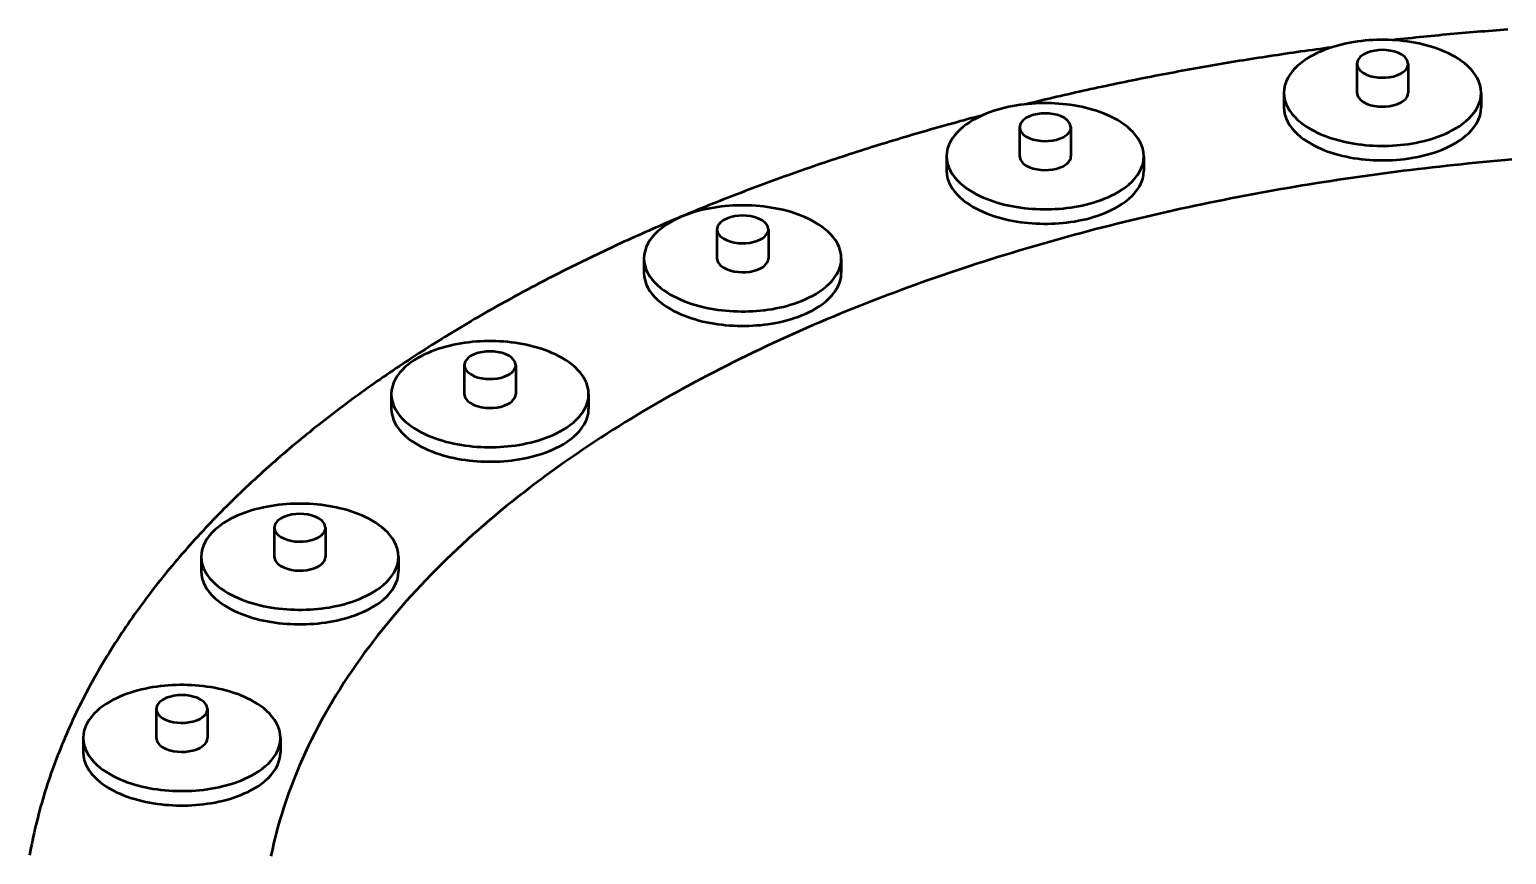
# Model space of a CAD drawing. Header units: millimetres. Extents: x 0 to 841, y 0 to 594.
# Drawn here: x 683.51 to 729.76, y 283.84 to 309.65 of the extents above; entities that cross this region are included whole.
import ezdxf

# ---------------------------------------------------------------- set-up
doc = ezdxf.new("R2010")
doc.units = ezdxf.units.MM
doc.layers.add('VIS', color=7, linetype='CONTINUOUS', lineweight=50)

msp = doc.modelspace()

# ---------------------------------------------------------------- linework, layer by layer
at = {"layer": 'VIS'}
for points in [[(729.805, 309.652), (729.684, 309.644), (729.564, 309.635), (729.444, 309.626), (729.323, 309.616), (729.203, 309.607), (729.083, 309.597), (728.962, 309.588), (728.842, 309.578), (728.722, 309.568), (728.602, 309.558), (728.481, 309.547), (728.361, 309.537), (728.241, 309.526), (728.121, 309.516), (728, 309.505), (727.88, 309.494), (727.76, 309.483), (727.64, 309.471), (727.52, 309.46), (727.4, 309.448), (727.28, 309.436), (727.16, 309.424), (727.039, 309.412), (726.919, 309.4), (726.799, 309.388), (726.679, 309.375), (726.559, 309.362), (726.439, 309.35), (726.319, 309.337), (726.199, 309.323)], [(724.279, 309.092), (724.159, 309.076), (724.038, 309.06), (723.918, 309.044), (723.798, 309.028), (723.677, 309.011), (723.557, 308.995), (723.437, 308.978), (723.316, 308.961), (723.196, 308.944), (723.076, 308.927), (722.956, 308.909), (722.835, 308.892), (722.715, 308.874), (722.595, 308.856), (722.475, 308.838), (722.355, 308.82), (722.235, 308.802), (722.115, 308.783), (721.995, 308.765), (721.875, 308.746), (721.755, 308.727), (721.635, 308.708), (721.515, 308.688), (721.395, 308.669), (721.275, 308.649), (721.155, 308.629), (721.035, 308.61), (720.915, 308.589), (720.796, 308.569), (720.676, 308.549), (720.556, 308.528), (720.437, 308.507), (720.317, 308.487), (720.197, 308.465), (720.078, 308.444), (719.958, 308.423), (719.838, 308.401), (719.719, 308.38), (719.599, 308.358), (719.48, 308.336), (719.361, 308.313), (719.241, 308.291), (719.122, 308.269), (719.002, 308.246), (718.883, 308.223), (718.764, 308.2), (718.645, 308.177), (718.525, 308.153), (718.406, 308.13), (718.287, 308.106), (718.168, 308.082), (718.049, 308.058), (717.93, 308.034), (717.811, 308.01), (717.692, 307.985), (717.573, 307.961), (717.454, 307.936), (717.335, 307.911), (717.216, 307.886), (717.097, 307.86), (716.979, 307.835), (716.86, 307.809), (716.741, 307.783), (716.623, 307.757), (716.504, 307.731), (716.385, 307.705), (716.267, 307.678), (716.148, 307.651), (716.03, 307.625), (715.911, 307.598), (715.793, 307.57), (715.675, 307.543), (715.556, 307.515), (715.438, 307.488), (715.32, 307.46), (715.202, 307.432), (715.084, 307.403), (714.965, 307.375), (714.847, 307.346), (714.729, 307.318)], [(728.97, 307.674), (728.962, 307.794), (728.938, 307.913), (728.899, 308.027), (728.847, 308.137), (728.784, 308.24), (728.712, 308.337), (728.632, 308.428), (728.545, 308.513), (728.454, 308.592), (728.357, 308.665), (728.257, 308.733), (728.154, 308.797), (728.048, 308.856), (727.94, 308.91), (727.83, 308.96), (727.718, 309.007), (727.605, 309.05), (727.49, 309.089), (727.375, 309.125), (727.258, 309.158), (727.141, 309.188), (727.023, 309.215), (726.904, 309.239), (726.785, 309.26), (726.665, 309.278), (726.545, 309.294), (726.425, 309.306), (726.304, 309.317), (726.183, 309.324), (726.062, 309.329), (725.941, 309.332), (725.82, 309.332), (725.699, 309.329), (725.578, 309.324), (725.457, 309.317), (725.336, 309.306), (725.216, 309.294), (725.096, 309.278), (724.976, 309.26), (724.857, 309.239), (724.738, 309.215), (724.62, 309.188), (724.503, 309.158), (724.386, 309.125), (724.271, 309.089), (724.156, 309.05), (724.043, 309.007), (723.931, 308.96), (723.821, 308.91), (723.713, 308.856), (723.607, 308.797), (723.504, 308.733), (723.404, 308.665), (723.307, 308.592), (723.216, 308.513), (723.129, 308.428), (723.049, 308.337), (722.977, 308.24), (722.914, 308.137), (722.862, 308.027), (722.823, 307.913), (722.799, 307.794), (722.791, 307.674)], [(726.686, 308.58), (726.655, 308.699), (726.579, 308.796), (726.479, 308.87), (726.367, 308.925), (726.249, 308.965), (726.128, 308.992), (726.005, 309.008), (725.881, 309.013), (725.756, 309.008), (725.633, 308.992), (725.512, 308.965), (725.394, 308.925), (725.282, 308.87), (725.182, 308.796), (725.106, 308.699), (725.075, 308.58)], [(725.075, 308.58), (725.105, 308.463), (725.179, 308.367), (725.276, 308.294), (725.385, 308.239), (725.5, 308.199), (725.618, 308.171), (725.739, 308.154), (725.861, 308.148), (725.982, 308.151), (726.103, 308.164), (726.223, 308.188), (726.339, 308.224), (726.45, 308.274)], [(725.075, 308.58), (725.075, 307.674)], [(726.45, 308.274), (726.508, 308.309), (726.562, 308.349), (726.611, 308.397), (726.65, 308.452), (726.677, 308.513), (726.686, 308.58)], [(726.686, 308.58), (726.686, 307.674)], [(722.791, 307.674), (722.799, 307.552), (722.823, 307.433), (722.863, 307.319), (722.915, 307.209), (722.978, 307.105), (723.051, 307.008), (723.131, 306.917), (723.218, 306.832), (723.31, 306.753), (723.407, 306.68), (723.507, 306.611), (723.611, 306.548), (723.717, 306.489), (723.826, 306.435), (723.936, 306.384), (724.049, 306.338), (724.162, 306.295), (724.277, 306.256), (724.393, 306.22), (724.51, 306.187), (724.628, 306.157), (724.747, 306.131), (724.866, 306.107), (724.985, 306.086), (725.105, 306.068), (725.226, 306.052), (725.347, 306.04), (725.468, 306.03), (725.589, 306.022), (725.71, 306.017), (725.832, 306.015), (725.953, 306.015), (726.075, 306.018), (726.196, 306.023), (726.317, 306.031), (726.438, 306.042), (726.559, 306.055), (726.68, 306.071), (726.8, 306.09), (726.919, 306.111), (727.038, 306.136), (727.157, 306.163), (727.274, 306.193), (727.391, 306.227), (727.507, 306.263), (727.622, 306.303), (727.735, 306.347), (727.847, 306.394), (727.957, 306.445), (728.065, 306.501)], [(722.791, 307.674), (722.791, 307.22)], [(725.075, 307.674), (725.105, 307.557), (725.179, 307.461), (725.276, 307.387), (725.385, 307.332), (725.5, 307.292), (725.618, 307.264), (725.739, 307.248), (725.861, 307.241), (725.982, 307.244), (726.103, 307.258), (726.223, 307.282), (726.339, 307.318), (726.45, 307.368)], [(726.45, 307.368), (726.508, 307.402), (726.562, 307.443), (726.611, 307.49), (726.65, 307.545), (726.677, 307.607), (726.686, 307.674)], [(728.065, 306.501), (728.178, 306.564), (728.287, 306.634), (728.393, 306.708), (728.494, 306.789), (728.59, 306.877), (728.679, 306.971), (728.76, 307.072), (728.831, 307.181), (728.889, 307.296), (728.933, 307.418), (728.961, 307.544), (728.97, 307.674)], [(728.97, 307.674), (728.97, 307.22)], [(718.408, 305.689), (718.4, 305.81), (718.376, 305.929), (718.337, 306.043), (718.285, 306.153), (718.222, 306.256), (718.15, 306.353), (718.07, 306.444), (717.983, 306.529), (717.892, 306.608), (717.795, 306.681), (717.695, 306.749), (717.592, 306.813), (717.486, 306.871), (717.378, 306.926), (717.268, 306.976), (717.156, 307.023), (717.043, 307.066), (716.928, 307.105), (716.813, 307.141), (716.696, 307.174), (716.579, 307.204), (716.461, 307.231), (716.342, 307.254), (716.223, 307.275), (716.103, 307.294), (715.983, 307.309), (715.863, 307.322), (715.742, 307.332), (715.621, 307.34), (715.5, 307.345), (715.379, 307.348), (715.258, 307.348), (715.137, 307.345), (715.016, 307.34), (714.895, 307.332), (714.774, 307.322), (714.654, 307.309), (714.534, 307.294), (714.414, 307.275), (714.295, 307.254), (714.176, 307.231), (714.058, 307.204), (713.941, 307.174), (713.824, 307.141), (713.709, 307.105), (713.594, 307.066), (713.481, 307.023), (713.369, 306.976), (713.259, 306.926), (713.151, 306.871), (713.045, 306.813), (712.942, 306.749), (712.842, 306.681), (712.746, 306.608), (712.654, 306.529), (712.567, 306.444), (712.487, 306.353), (712.415, 306.256), (712.352, 306.153), (712.3, 306.043), (712.261, 305.929), (712.237, 305.81), (712.229, 305.689)], [(722.791, 307.22), (722.799, 307.099), (722.823, 306.98), (722.863, 306.865), (722.915, 306.756), (722.978, 306.652), (723.051, 306.555), (723.131, 306.464), (723.218, 306.379), (723.31, 306.3), (723.407, 306.226), (723.507, 306.158), (723.611, 306.095), (723.717, 306.036), (723.826, 305.981), (723.936, 305.931), (724.049, 305.884), (724.162, 305.842), (724.277, 305.802), (724.393, 305.766), (724.51, 305.734), (724.628, 305.704), (724.747, 305.677), (724.866, 305.654), (724.985, 305.633), (725.105, 305.615), (725.226, 305.599), (725.347, 305.586), (725.468, 305.576), (725.589, 305.569), (725.71, 305.564), (725.832, 305.562), (725.953, 305.562), (726.075, 305.565), (726.196, 305.57), (726.317, 305.578), (726.438, 305.589), (726.559, 305.602), (726.68, 305.618), (726.8, 305.637), (726.919, 305.658), (727.038, 305.682), (727.157, 305.71), (727.274, 305.74), (727.391, 305.773), (727.507, 305.81), (727.622, 305.85), (727.735, 305.894), (727.847, 305.941), (727.957, 305.992), (728.065, 306.047)], [(728.065, 306.047), (728.178, 306.111), (728.287, 306.18), (728.393, 306.255), (728.494, 306.336), (728.59, 306.423), (728.679, 306.517), (728.76, 306.619), (728.831, 306.727), (728.889, 306.843), (728.933, 306.965), (728.961, 307.091), (728.97, 307.22)], [(713.349, 306.967), (713.233, 306.937), (713.117, 306.906), (713, 306.875), (712.884, 306.844), (712.768, 306.812), (712.652, 306.781), (712.536, 306.749), (712.42, 306.717), (712.304, 306.685), (712.189, 306.653), (712.073, 306.62), (711.957, 306.587), (711.842, 306.555), (711.726, 306.522), (711.61, 306.488), (711.495, 306.455), (711.379, 306.422), (711.264, 306.388), (711.149, 306.354), (711.033, 306.32), (710.918, 306.286), (710.803, 306.251), (710.688, 306.217), (710.573, 306.182), (710.458, 306.147), (710.343, 306.112), (710.228, 306.076), (710.113, 306.041), (709.998, 306.005), (709.883, 305.969), (709.769, 305.933), (709.654, 305.897), (709.539, 305.86), (709.425, 305.824), (709.311, 305.787), (709.196, 305.75), (709.082, 305.713), (708.968, 305.675), (708.853, 305.638), (708.739, 305.6), (708.625, 305.562), (708.511, 305.524), (708.397, 305.485), (708.283, 305.447), (708.17, 305.408), (708.056, 305.369), (707.942, 305.33), (707.828, 305.291), (707.715, 305.251), (707.601, 305.211), (707.488, 305.171), (707.375, 305.131), (707.261, 305.091), (707.148, 305.05), (707.035, 305.01), (706.922, 304.969), (706.809, 304.928), (706.696, 304.886), (706.583, 304.845), (706.471, 304.803), (706.358, 304.761), (706.245, 304.719), (706.133, 304.677), (706.02, 304.635), (705.908, 304.592), (705.795, 304.549), (705.683, 304.506), (705.571, 304.463), (705.459, 304.419), (705.347, 304.375), (705.235, 304.331), (705.123, 304.287), (705.012, 304.243), (704.9, 304.198), (704.788, 304.154), (704.677, 304.109), (704.565, 304.063), (704.454, 304.018), (704.343, 303.973), (704.232, 303.927), (704.121, 303.881), (704.01, 303.834), (703.899, 303.788), (703.788, 303.741), (703.677, 303.695), (703.566, 303.647), (703.456, 303.6), (703.346, 303.553), (703.235, 303.505), (703.125, 303.457), (703.015, 303.409), (702.905, 303.36), (702.795, 303.312), (702.685, 303.263), (702.575, 303.214), (702.465, 303.165), (702.356, 303.115), (702.246, 303.065), (702.137, 303.016), (702.028, 302.965), (701.919, 302.915), (701.81, 302.864), (701.701, 302.814), (701.592, 302.762), (701.483, 302.711), (701.374, 302.66), (701.266, 302.608), (701.157, 302.556), (701.049, 302.504), (700.941, 302.451), (700.833, 302.399), (700.725, 302.346), (700.617, 302.293), (700.509, 302.239), (700.402, 302.186), (700.294, 302.132), (700.187, 302.078), (700.08, 302.023), (699.972, 301.969), (699.865, 301.914), (699.758, 301.859), (699.652, 301.804), (699.545, 301.748), (699.439, 301.692), (699.332, 301.636), (699.226, 301.58), (699.12, 301.524), (699.014, 301.467), (698.908, 301.41), (698.802, 301.353), (698.697, 301.295), (698.591, 301.238), (698.486, 301.18), (698.381, 301.121), (698.276, 301.063), (698.171, 301.004), (698.066, 300.945), (697.961, 300.886), (697.857, 300.827), (697.752, 300.767), (697.648, 300.707), (697.544, 300.647), (697.44, 300.586), (697.337, 300.525), (697.233, 300.464), (697.13, 300.403), (697.026, 300.341), (696.923, 300.28), (696.82, 300.218), (696.717, 300.155), (696.615, 300.093), (696.512, 300.03), (696.41, 299.967), (696.308, 299.903), (696.206, 299.839), (696.104, 299.776), (696.002, 299.711), (695.901, 299.647), (695.8, 299.582), (695.698, 299.517), (695.598, 299.452), (695.497, 299.386), (695.396, 299.32), (695.296, 299.254), (695.196, 299.188), (695.096, 299.121), (694.996, 299.054), (694.896, 298.987), (694.797, 298.919), (694.697, 298.851), (694.598, 298.783), (694.499, 298.715), (694.401, 298.646), (694.302, 298.577), (694.204, 298.508), (694.106, 298.438), (694.008, 298.368), (693.91, 298.298), (693.813, 298.228), (693.716, 298.157), (693.619, 298.086), (693.522, 298.015), (693.426, 297.943), (693.329, 297.871), (693.233, 297.799), (693.137, 297.726), (693.041, 297.654), (692.946, 297.58), (692.851, 297.507), (692.756, 297.433), (692.661, 297.359), (692.567, 297.285), (692.472, 297.21), (692.378, 297.135), (692.285, 297.06), (692.191, 296.984), (692.098, 296.908), (692.005, 296.832), (691.912, 296.756), (691.82, 296.679), (691.728, 296.602), (691.636, 296.524), (691.544, 296.446), (691.453, 296.368), (691.362, 296.29), (691.271, 296.211), (691.18, 296.132), (691.09, 296.053), (691, 295.973), (690.91, 295.893), (690.821, 295.812), (690.732, 295.732), (690.643, 295.651), (690.554, 295.569), (690.466, 295.487), (690.378, 295.405), (690.291, 295.323), (690.204, 295.24), (690.117, 295.157), (690.03, 295.074), (689.944, 294.99), (689.858, 294.906), (689.772, 294.822), (689.687, 294.737), (689.602, 294.652), (689.517, 294.567), (689.433, 294.481), (689.349, 294.395), (689.266, 294.308), (689.182, 294.221), (689.099, 294.134), (689.017, 294.047), (688.935, 293.959), (688.853, 293.871), (688.772, 293.782), (688.691, 293.693), (688.61, 293.604), (688.53, 293.515), (688.45, 293.425), (688.371, 293.334), (688.292, 293.244), (688.213, 293.153), (688.135, 293.061), (688.057, 292.97), (687.98, 292.878), (687.903, 292.785), (687.827, 292.692), (687.751, 292.599), (687.675, 292.506), (687.6, 292.412), (687.525, 292.318), (687.451, 292.223), (687.377, 292.128), (687.304, 292.033), (687.231, 291.937), (687.159, 291.841), (687.087, 291.745), (687.015, 291.648), (686.944, 291.551), (686.874, 291.454), (686.804, 291.356), (686.735, 291.258), (686.666, 291.159), (686.597, 291.06), (686.529, 290.961), (686.462, 290.862), (686.395, 290.762), (686.329, 290.661), (686.263, 290.561), (686.198, 290.46), (686.133, 290.358), (686.069, 290.257), (686.006, 290.155), (685.943, 290.052), (685.88, 289.949), (685.819, 289.846), (685.757, 289.743), (685.697, 289.639), (685.637, 289.535), (685.577, 289.43), (685.519, 289.325), (685.46, 289.22), (685.403, 289.114), (685.346, 289.009), (685.29, 288.902), (685.234, 288.796), (685.179, 288.689), (685.125, 288.582), (685.071, 288.474), (685.018, 288.366), (684.966, 288.258), (684.914, 288.149), (684.863, 288.04), (684.813, 287.931), (684.763, 287.822), (684.714, 287.712), (684.666, 287.602), (684.619, 287.491), (684.572, 287.38), (684.526, 287.269), (684.481, 287.158), (684.436, 287.046), (684.392, 286.934), (684.349, 286.822), (684.307, 286.709), (684.266, 286.597), (684.225, 286.484), (684.185, 286.37), (684.146, 286.256), (684.107, 286.143), (684.07, 286.028), (684.033, 285.914), (683.997, 285.799), (683.962, 285.684), (683.927, 285.569), (683.894, 285.454), (683.861, 285.338), (683.829, 285.222), (683.798, 285.106), (683.768, 284.989), (683.739, 284.873), (683.71, 284.756), (683.682, 284.639), (683.656, 284.522), (683.63, 284.404), (683.605, 284.287), (683.58, 284.169), (683.557, 284.051), (683.535, 283.933), (683.513, 283.815)], [(716.125, 306.596), (716.093, 306.715), (716.017, 306.812), (715.917, 306.886), (715.805, 306.941), (715.688, 306.981), (715.566, 307.008), (715.443, 307.023), (715.319, 307.029), (715.194, 307.023), (715.071, 307.008), (714.95, 306.981), (714.832, 306.941), (714.72, 306.886), (714.621, 306.812), (714.544, 306.715), (714.513, 306.596)], [(714.513, 306.596), (714.543, 306.479), (714.617, 306.383), (714.714, 306.31), (714.823, 306.255), (714.938, 306.215), (715.056, 306.187), (715.177, 306.17), (715.299, 306.163), (715.42, 306.167), (715.542, 306.18), (715.661, 306.204), (715.777, 306.24), (715.889, 306.29)], [(714.513, 306.596), (714.513, 305.689)], [(715.889, 306.29), (715.947, 306.325), (716.001, 306.365), (716.049, 306.413), (716.088, 306.467), (716.115, 306.529), (716.125, 306.596)], [(716.125, 306.596), (716.125, 305.689)], [(729.934, 305.582), (729.706, 305.563), (729.479, 305.543), (729.252, 305.522), (729.024, 305.501), (728.797, 305.479), (728.57, 305.457), (728.343, 305.434), (728.116, 305.411), (727.889, 305.387), (727.662, 305.362), (727.436, 305.336), (727.209, 305.31), (726.982, 305.283), (726.756, 305.256), (726.529, 305.228), (726.303, 305.2), (726.076, 305.17), (725.85, 305.14), (725.624, 305.11), (725.398, 305.079), (725.172, 305.047), (724.946, 305.015), (724.72, 304.981), (724.495, 304.948), (724.269, 304.913), (724.043, 304.878), (723.818, 304.843), (723.593, 304.806), (723.368, 304.769), (723.142, 304.732), (722.918, 304.693), (722.693, 304.654), (722.468, 304.615), (722.243, 304.574), (722.019, 304.533), (721.794, 304.492), (721.57, 304.45), (721.346, 304.407), (721.122, 304.363), (720.898, 304.319), (720.674, 304.274), (720.451, 304.228), (720.227, 304.182), (720.004, 304.134), (719.781, 304.087), (719.558, 304.038), (719.335, 303.989), (719.112, 303.939), (718.89, 303.889), (718.667, 303.838), (718.445, 303.786), (718.223, 303.733), (718.001, 303.68), (717.78, 303.626), (717.558, 303.571), (717.337, 303.515), (717.116, 303.459), (716.895, 303.402), (716.674, 303.344), (716.453, 303.286), (716.233, 303.227), (716.013, 303.167), (715.793, 303.106), (715.573, 303.045), (715.353, 302.983), (715.134, 302.92), (714.915, 302.856), (714.696, 302.792), (714.477, 302.727), (714.258, 302.661), (714.04, 302.594), (713.822, 302.527), (713.604, 302.459), (713.387, 302.39), (713.17, 302.32), (712.953, 302.249), (712.736, 302.178), (712.519, 302.106), (712.303, 302.033), (712.087, 301.959), (711.872, 301.885), (711.656, 301.809), (711.441, 301.733), (711.226, 301.656), (711.012, 301.578), (710.797, 301.499), (710.584, 301.42), (710.37, 301.339), (710.157, 301.258), (709.944, 301.176), (709.731, 301.093), (709.519, 301.009), (709.307, 300.925), (709.095, 300.839), (708.884, 300.753), (708.673, 300.665), (708.463, 300.577), (708.253, 300.488), (708.043, 300.398), (707.834, 300.307), (707.625, 300.215), (707.416, 300.123), (707.208, 300.029), (707.001, 299.934), (706.793, 299.839), (706.587, 299.742), (706.38, 299.645), (706.174, 299.547), (705.969, 299.447), (705.764, 299.347), (705.559, 299.246), (705.355, 299.143), (705.152, 299.04), (704.949, 298.936), (704.747, 298.83), (704.545, 298.724), (704.343, 298.617), (704.142, 298.508), (703.942, 298.399), (703.742, 298.288), (703.543, 298.177), (703.345, 298.064), (703.147, 297.951), (702.95, 297.836), (702.753, 297.72), (702.557, 297.603), (702.362, 297.485), (702.167, 297.366), (701.973, 297.246), (701.78, 297.125), (701.587, 297.002), (701.395, 296.878), (701.204, 296.754), (701.014, 296.628), (700.825, 296.5), (700.636, 296.372), (700.448, 296.243), (700.261, 296.112), (700.075, 295.98), (699.889, 295.847), (699.705, 295.712), (699.522, 295.577), (699.339, 295.44), (699.157, 295.302), (698.977, 295.162), (698.797, 295.021), (698.618, 294.879), (698.441, 294.736), (698.264, 294.592), (698.089, 294.446), (697.914, 294.298), (697.741, 294.15), (697.569, 294), (697.398, 293.849), (697.229, 293.696), (697.06, 293.542), (696.893, 293.386), (696.728, 293.23), (696.563, 293.071), (696.4, 292.912), (696.238, 292.751), (696.078, 292.588), (695.92, 292.424), (695.762, 292.259), (695.607, 292.092), (695.453, 291.923), (695.3, 291.754), (695.149, 291.582), (695, 291.41), (694.853, 291.235), (694.707, 291.06), (694.563, 290.882), (694.421, 290.704), (694.281, 290.524), (694.143, 290.342), (694.007, 290.159), (693.873, 289.974), (693.742, 289.788), (693.612, 289.6), (693.484, 289.411), (693.359, 289.22), (693.236, 289.028), (693.115, 288.834), (692.997, 288.639), (692.881, 288.442), (692.768, 288.244), (692.657, 288.044), (692.549, 287.843), (692.444, 287.641), (692.341, 287.437), (692.242, 287.232), (692.145, 287.025), (692.05, 286.817), (691.959, 286.608), (691.871, 286.398), (691.786, 286.186), (691.704, 285.973), (691.626, 285.759), (691.55, 285.543), (691.478, 285.327), (691.409, 285.109), (691.344, 284.891), (691.282, 284.671), (691.223, 284.451), (691.168, 284.229), (691.117, 284.007), (691.069, 283.784)], [(729.934, 305.582), (729.706, 305.563), (729.479, 305.543), (729.252, 305.522), (729.024, 305.501), (728.797, 305.479), (728.57, 305.457), (728.343, 305.434), (728.116, 305.411), (727.889, 305.387), (727.662, 305.362), (727.436, 305.336), (727.209, 305.31), (726.982, 305.283), (726.756, 305.256), (726.529, 305.228), (726.303, 305.2), (726.076, 305.17), (725.85, 305.14), (725.624, 305.11), (725.398, 305.079), (725.172, 305.047), (724.946, 305.015), (724.72, 304.981), (724.495, 304.948), (724.269, 304.913), (724.043, 304.878), (723.818, 304.843), (723.593, 304.806), (723.368, 304.769), (723.142, 304.732), (722.918, 304.693), (722.693, 304.654), (722.468, 304.615), (722.243, 304.574), (722.019, 304.533), (721.794, 304.492), (721.57, 304.45), (721.346, 304.407), (721.122, 304.363), (720.898, 304.319), (720.674, 304.274), (720.451, 304.228), (720.227, 304.182), (720.004, 304.134), (719.781, 304.087), (719.558, 304.038), (719.335, 303.989), (719.112, 303.939), (718.89, 303.889), (718.667, 303.838), (718.445, 303.786), (718.223, 303.733), (718.001, 303.68), (717.78, 303.626), (717.558, 303.571), (717.337, 303.515), (717.116, 303.459), (716.895, 303.402), (716.674, 303.344), (716.453, 303.286), (716.233, 303.227), (716.013, 303.167), (715.793, 303.106), (715.573, 303.045), (715.353, 302.983), (715.134, 302.92), (714.915, 302.856), (714.696, 302.792), (714.477, 302.727), (714.258, 302.661), (714.04, 302.594), (713.822, 302.527), (713.604, 302.459), (713.387, 302.39), (713.17, 302.32), (712.953, 302.249), (712.736, 302.178), (712.519, 302.106), (712.303, 302.033), (712.087, 301.959), (711.872, 301.885), (711.656, 301.809), (711.441, 301.733), (711.226, 301.656), (711.012, 301.578), (710.797, 301.499), (710.584, 301.42), (710.37, 301.339), (710.157, 301.258), (709.944, 301.176), (709.731, 301.093), (709.519, 301.009), (709.307, 300.925), (709.095, 300.839), (708.884, 300.753), (708.673, 300.665), (708.463, 300.577), (708.253, 300.488), (708.043, 300.398), (707.834, 300.307), (707.625, 300.215), (707.416, 300.123), (707.208, 300.029), (707.001, 299.934), (706.793, 299.839), (706.587, 299.742), (706.38, 299.645), (706.174, 299.547), (705.969, 299.447), (705.764, 299.347), (705.559, 299.246), (705.355, 299.143), (705.152, 299.04), (704.949, 298.936), (704.747, 298.83), (704.545, 298.724), (704.343, 298.617), (704.142, 298.508), (703.942, 298.399), (703.742, 298.288), (703.543, 298.177), (703.345, 298.064), (703.147, 297.951), (702.95, 297.836), (702.753, 297.72), (702.557, 297.603), (702.362, 297.485), (702.167, 297.366), (701.973, 297.246), (701.78, 297.125), (701.587, 297.002), (701.395, 296.878), (701.204, 296.754), (701.014, 296.628), (700.825, 296.5), (700.636, 296.372), (700.448, 296.243), (700.261, 296.112), (700.075, 295.98), (699.889, 295.847), (699.705, 295.712), (699.522, 295.577), (699.339, 295.44), (699.157, 295.302), (698.977, 295.162), (698.797, 295.021), (698.618, 294.879), (698.441, 294.736), (698.264, 294.592), (698.089, 294.446), (697.914, 294.298), (697.741, 294.15), (697.569, 294), (697.398, 293.849), (697.229, 293.696), (697.06, 293.542), (696.893, 293.386), (696.728, 293.23), (696.563, 293.071), (696.4, 292.912), (696.238, 292.751), (696.078, 292.588), (695.92, 292.424), (695.762, 292.259), (695.607, 292.092), (695.453, 291.923), (695.3, 291.754), (695.149, 291.582), (695, 291.41), (694.853, 291.235), (694.707, 291.06), (694.563, 290.882), (694.421, 290.704), (694.281, 290.524), (694.143, 290.342), (694.007, 290.159), (693.873, 289.974), (693.742, 289.788), (693.612, 289.6), (693.484, 289.411), (693.359, 289.22), (693.236, 289.028), (693.115, 288.834), (692.997, 288.639), (692.881, 288.442), (692.768, 288.244), (692.657, 288.044), (692.549, 287.843), (692.444, 287.641), (692.341, 287.437), (692.242, 287.232), (692.145, 287.025), (692.05, 286.817), (691.959, 286.608), (691.871, 286.398), (691.786, 286.186), (691.704, 285.973), (691.626, 285.759), (691.55, 285.543), (691.478, 285.327), (691.409, 285.109), (691.344, 284.891), (691.282, 284.671), (691.223, 284.451), (691.168, 284.229), (691.117, 284.007), (691.069, 283.784)], [(712.229, 305.689), (712.237, 305.568), (712.262, 305.449), (712.301, 305.334), (712.353, 305.225), (712.416, 305.121), (712.489, 305.024), (712.569, 304.933), (712.656, 304.848), (712.748, 304.769), (712.845, 304.695), (712.945, 304.627), (713.049, 304.564), (713.155, 304.505), (713.264, 304.45), (713.375, 304.4), (713.487, 304.354), (713.6, 304.311), (713.715, 304.271), (713.831, 304.235), (713.948, 304.203), (714.066, 304.173), (714.185, 304.146), (714.304, 304.123), (714.423, 304.102), (714.544, 304.084), (714.664, 304.068), (714.785, 304.055), (714.906, 304.045), (715.027, 304.038), (715.149, 304.033), (715.27, 304.031), (715.391, 304.031), (715.513, 304.034), (715.634, 304.039), (715.756, 304.047), (715.877, 304.058), (715.997, 304.071), (716.118, 304.087), (716.238, 304.106), (716.357, 304.127), (716.476, 304.151), (716.595, 304.179), (716.712, 304.209), (716.829, 304.242), (716.945, 304.279), (717.06, 304.319), (717.173, 304.363), (717.285, 304.41), (717.395, 304.461), (717.503, 304.516)], [(712.229, 305.689), (712.229, 305.236)], [(714.513, 305.689), (714.543, 305.572), (714.617, 305.476), (714.714, 305.403), (714.823, 305.348), (714.938, 305.308), (715.056, 305.28), (715.177, 305.263), (715.299, 305.257), (715.42, 305.26), (715.542, 305.273), (715.661, 305.298), (715.777, 305.334), (715.889, 305.383)], [(715.889, 305.383), (715.947, 305.418), (716.001, 305.459), (716.049, 305.506), (716.088, 305.561), (716.115, 305.623), (716.125, 305.689)], [(717.503, 304.516), (717.616, 304.58), (717.726, 304.649), (717.831, 304.724), (717.933, 304.805), (718.028, 304.892), (718.117, 304.987), (718.198, 305.088), (718.269, 305.196), (718.327, 305.312), (718.371, 305.434), (718.399, 305.56), (718.408, 305.689)], [(718.408, 305.689), (718.408, 305.236)], [(712.229, 305.236), (712.237, 305.115), (712.262, 304.996), (712.301, 304.881), (712.353, 304.771), (712.416, 304.668), (712.489, 304.57), (712.569, 304.479), (712.656, 304.395), (712.748, 304.316), (712.845, 304.242), (712.945, 304.174), (713.049, 304.11), (713.155, 304.052), (713.264, 303.997), (713.375, 303.947), (713.487, 303.9), (713.6, 303.857), (713.715, 303.818), (713.831, 303.782), (713.948, 303.749), (714.066, 303.72), (714.185, 303.693), (714.304, 303.669), (714.423, 303.648), (714.544, 303.63), (714.664, 303.615), (714.785, 303.602), (714.906, 303.592), (715.027, 303.585), (715.149, 303.58), (715.27, 303.577), (715.391, 303.578), (715.513, 303.581), (715.634, 303.586), (715.756, 303.594), (715.877, 303.604), (715.997, 303.618), (716.118, 303.634), (716.238, 303.652), (716.357, 303.674), (716.476, 303.698), (716.595, 303.725), (716.712, 303.756), (716.829, 303.789), (716.945, 303.826), (717.06, 303.866), (717.173, 303.909), (717.285, 303.957), (717.395, 304.008), (717.503, 304.063)], [(717.503, 304.063), (717.616, 304.127), (717.726, 304.196), (717.831, 304.271), (717.933, 304.352), (718.028, 304.439), (718.117, 304.533), (718.198, 304.635), (718.269, 304.743), (718.327, 304.859), (718.371, 304.98), (718.399, 305.107), (718.408, 305.236)], [(708.933, 302.493), (708.925, 302.614), (708.901, 302.732), (708.862, 302.847), (708.81, 302.956), (708.748, 303.06), (708.675, 303.157), (708.595, 303.248), (708.509, 303.332), (708.417, 303.411), (708.321, 303.485), (708.221, 303.553), (708.117, 303.616), (708.012, 303.675), (707.903, 303.729), (707.793, 303.78), (707.681, 303.826), (707.568, 303.869), (707.454, 303.909), (707.338, 303.945), (707.222, 303.978), (707.104, 304.007), (706.986, 304.034), (706.867, 304.058), (706.748, 304.079), (706.628, 304.097), (706.508, 304.113), (706.388, 304.126), (706.267, 304.136), (706.146, 304.144), (706.025, 304.149), (705.904, 304.151), (705.783, 304.151), (705.662, 304.149), (705.541, 304.144), (705.42, 304.136), (705.3, 304.126), (705.179, 304.113), (705.059, 304.097), (704.94, 304.079), (704.82, 304.058), (704.702, 304.034), (704.584, 304.007), (704.466, 303.978), (704.35, 303.945), (704.234, 303.909), (704.119, 303.869), (704.006, 303.826), (703.894, 303.78), (703.784, 303.729), (703.676, 303.675), (703.57, 303.616), (703.467, 303.553), (703.367, 303.485), (703.271, 303.411), (703.179, 303.332), (703.093, 303.248), (703.012, 303.157), (702.94, 303.06), (702.877, 302.956), (702.825, 302.847), (702.787, 302.732), (702.762, 302.614), (702.754, 302.493)], [(706.65, 303.4), (706.619, 303.519), (706.542, 303.616), (706.442, 303.69), (706.331, 303.745), (706.213, 303.784), (706.091, 303.811), (705.968, 303.827), (705.844, 303.832), (705.72, 303.827), (705.596, 303.811), (705.475, 303.784), (705.357, 303.745), (705.246, 303.69), (705.146, 303.616), (705.069, 303.519), (705.038, 303.4)], [(705.038, 303.4), (705.068, 303.283), (705.142, 303.187), (705.239, 303.113), (705.348, 303.058), (705.463, 303.018), (705.582, 302.99), (705.702, 302.974), (705.824, 302.967), (705.946, 302.97), (706.067, 302.984), (706.186, 303.008), (706.303, 303.044), (706.414, 303.094)], [(705.038, 303.4), (705.038, 302.493)], [(706.414, 303.094), (706.472, 303.128), (706.526, 303.169), (706.574, 303.216), (706.613, 303.271), (706.64, 303.333), (706.65, 303.4)], [(706.65, 303.4), (706.65, 302.493)], [(702.754, 302.493), (702.763, 302.372), (702.787, 302.253), (702.826, 302.138), (702.878, 302.028), (702.941, 301.925), (703.014, 301.827), (703.094, 301.736), (703.181, 301.652), (703.274, 301.573), (703.37, 301.499), (703.471, 301.431), (703.574, 301.367), (703.681, 301.309), (703.789, 301.254), (703.9, 301.204), (704.012, 301.157), (704.126, 301.114), (704.241, 301.075), (704.357, 301.039), (704.474, 301.006), (704.591, 300.977), (704.71, 300.95), (704.829, 300.926), (704.949, 300.905), (705.069, 300.887), (705.189, 300.872), (705.31, 300.859), (705.431, 300.849), (705.552, 300.842), (705.674, 300.837), (705.795, 300.834), (705.917, 300.835), (706.038, 300.837), (706.16, 300.843), (706.281, 300.851), (706.402, 300.861), (706.523, 300.875), (706.643, 300.891), (706.763, 300.909), (706.883, 300.931), (707.002, 300.955), (707.12, 300.982), (707.238, 301.013), (707.354, 301.046), (707.47, 301.083), (707.585, 301.123), (707.698, 301.166), (707.81, 301.214), (707.92, 301.265), (708.029, 301.32)], [(702.754, 302.493), (702.754, 302.04)], [(705.038, 302.493), (705.068, 302.376), (705.142, 302.28), (705.239, 302.207), (705.348, 302.152), (705.463, 302.112), (705.582, 302.084), (705.702, 302.067), (705.824, 302.06), (705.946, 302.064), (706.067, 302.077), (706.186, 302.101), (706.303, 302.137), (706.414, 302.187)], [(706.414, 302.187), (706.472, 302.222), (706.526, 302.262), (706.574, 302.31), (706.613, 302.364), (706.64, 302.426), (706.65, 302.493)], [(708.029, 301.32), (708.141, 301.384), (708.251, 301.453), (708.357, 301.528), (708.458, 301.609), (708.554, 301.696), (708.642, 301.79), (708.723, 301.892), (708.794, 302), (708.852, 302.116), (708.897, 302.237), (708.924, 302.364), (708.933, 302.493)], [(708.933, 302.493), (708.933, 302.04)], [(702.754, 302.04), (702.763, 301.919), (702.787, 301.8), (702.826, 301.685), (702.878, 301.575), (702.941, 301.471), (703.014, 301.374), (703.094, 301.283), (703.181, 301.198), (703.274, 301.119), (703.37, 301.046), (703.471, 300.978), (703.574, 300.914), (703.681, 300.855), (703.789, 300.801), (703.9, 300.75), (704.012, 300.704), (704.126, 300.661), (704.241, 300.622), (704.357, 300.586), (704.474, 300.553), (704.591, 300.523), (704.71, 300.497), (704.829, 300.473), (704.949, 300.452), (705.069, 300.434), (705.189, 300.419), (705.31, 300.406), (705.431, 300.396), (705.552, 300.388), (705.674, 300.383), (705.795, 300.381), (705.917, 300.381), (706.038, 300.384), (706.16, 300.39), (706.281, 300.398), (706.402, 300.408), (706.523, 300.421), (706.643, 300.437), (706.763, 300.456), (706.883, 300.477), (707.002, 300.502), (707.12, 300.529), (707.238, 300.559), (707.354, 300.593), (707.47, 300.629), (707.585, 300.669), (707.698, 300.713), (707.81, 300.76), (707.92, 300.811), (708.029, 300.867)], [(708.029, 300.867), (708.141, 300.931), (708.251, 301), (708.357, 301.075), (708.458, 301.155), (708.554, 301.243), (708.642, 301.337), (708.723, 301.438), (708.794, 301.547), (708.852, 301.662), (708.897, 301.784), (708.924, 301.911), (708.933, 302.04)], [(701.021, 298.245), (701.013, 298.366), (700.989, 298.484), (700.95, 298.599), (700.898, 298.708), (700.835, 298.812), (700.763, 298.909), (700.683, 298.999), (700.596, 299.084), (700.504, 299.163), (700.408, 299.236), (700.308, 299.305), (700.205, 299.368), (700.099, 299.427), (699.991, 299.481), (699.881, 299.532), (699.769, 299.578), (699.656, 299.621), (699.541, 299.661), (699.426, 299.697), (699.309, 299.73), (699.192, 299.759), (699.074, 299.786), (698.955, 299.81), (698.836, 299.831), (698.716, 299.849), (698.596, 299.865), (698.476, 299.878), (698.355, 299.888), (698.234, 299.896), (698.113, 299.901), (697.992, 299.903), (697.871, 299.903), (697.75, 299.901), (697.629, 299.896), (697.508, 299.888), (697.387, 299.878), (697.267, 299.865), (697.147, 299.849), (697.027, 299.831), (696.908, 299.81), (696.789, 299.786), (696.671, 299.759), (696.554, 299.73), (696.437, 299.697), (696.322, 299.661), (696.207, 299.621), (696.094, 299.578), (695.982, 299.532), (695.872, 299.481), (695.764, 299.427), (695.658, 299.368), (695.555, 299.305), (695.455, 299.236), (695.358, 299.163), (695.267, 299.084), (695.18, 298.999), (695.1, 298.909), (695.028, 298.812), (694.965, 298.708), (694.913, 298.599), (694.874, 298.484), (694.85, 298.366), (694.842, 298.245)], [(698.737, 299.151), (698.706, 299.271), (698.63, 299.368), (698.53, 299.441), (698.418, 299.496), (698.3, 299.536), (698.179, 299.563), (698.056, 299.579), (697.931, 299.584), (697.807, 299.579), (697.684, 299.563), (697.563, 299.536), (697.445, 299.496), (697.333, 299.441), (697.233, 299.368), (697.157, 299.271), (697.125, 299.151)], [(697.125, 299.151), (697.155, 299.035), (697.23, 298.939), (697.327, 298.865), (697.436, 298.81), (697.55, 298.77), (697.669, 298.742), (697.79, 298.725), (697.911, 298.719), (698.033, 298.722), (698.154, 298.736), (698.274, 298.76), (698.39, 298.796), (698.501, 298.845)], [(697.125, 299.151), (697.125, 298.245)], [(698.501, 298.845), (698.559, 298.88), (698.613, 298.921), (698.662, 298.968), (698.701, 299.023), (698.728, 299.085), (698.737, 299.151)], [(698.737, 299.151), (698.737, 298.245)], [(694.842, 298.245), (694.85, 298.124), (694.874, 298.005), (694.913, 297.89), (694.966, 297.78), (695.029, 297.677), (695.102, 297.579), (695.182, 297.488), (695.269, 297.403), (695.361, 297.324), (695.458, 297.251), (695.558, 297.183), (695.662, 297.119), (695.768, 297.06), (695.877, 297.006), (695.987, 296.956), (696.1, 296.909), (696.213, 296.866), (696.328, 296.827), (696.444, 296.791), (696.561, 296.758), (696.679, 296.728), (696.797, 296.702), (696.917, 296.678), (697.036, 296.657), (697.156, 296.639), (697.277, 296.624), (697.398, 296.611), (697.519, 296.601), (697.64, 296.593), (697.761, 296.589), (697.883, 296.586), (698.004, 296.587), (698.126, 296.589), (698.247, 296.595), (698.368, 296.603), (698.489, 296.613), (698.61, 296.627), (698.731, 296.643), (698.851, 296.661), (698.97, 296.683), (699.089, 296.707), (699.208, 296.734), (699.325, 296.764), (699.442, 296.798), (699.558, 296.834), (699.673, 296.875), (699.786, 296.918), (699.898, 296.965), (700.008, 297.017), (700.116, 297.072)], [(694.842, 298.245), (694.842, 297.792)], [(697.125, 298.245), (697.155, 298.128), (697.23, 298.032), (697.327, 297.959), (697.436, 297.904), (697.55, 297.864), (697.669, 297.836), (697.79, 297.819), (697.911, 297.812), (698.033, 297.816), (698.154, 297.829), (698.274, 297.853), (698.39, 297.889), (698.501, 297.939)], [(698.501, 297.939), (698.559, 297.974), (698.613, 298.014), (698.662, 298.062), (698.701, 298.116), (698.728, 298.178), (698.737, 298.245)], [(700.116, 297.072), (700.229, 297.136), (700.338, 297.205), (700.444, 297.28), (700.545, 297.361), (700.641, 297.448), (700.73, 297.542), (700.811, 297.643), (700.881, 297.752), (700.94, 297.867), (700.984, 297.989), (701.012, 298.116), (701.021, 298.245)], [(701.021, 298.245), (701.021, 297.792)], [(694.842, 297.792), (694.85, 297.67), (694.874, 297.551), (694.913, 297.437), (694.966, 297.327), (695.029, 297.223), (695.102, 297.126), (695.182, 297.035), (695.269, 296.95), (695.361, 296.871), (695.458, 296.798), (695.558, 296.729), (695.662, 296.666), (695.768, 296.607), (695.877, 296.553), (695.987, 296.502), (696.1, 296.456), (696.213, 296.413), (696.328, 296.374), (696.444, 296.338), (696.561, 296.305), (696.679, 296.275), (696.797, 296.249), (696.917, 296.225), (697.036, 296.204), (697.156, 296.186), (697.277, 296.17), (697.398, 296.158), (697.519, 296.148), (697.64, 296.14), (697.761, 296.135), (697.883, 296.133), (698.004, 296.133), (698.126, 296.136), (698.247, 296.141), (698.368, 296.149), (698.489, 296.16), (698.61, 296.173), (698.731, 296.189), (698.851, 296.208), (698.97, 296.229), (699.089, 296.254), (699.208, 296.281), (699.325, 296.311), (699.442, 296.345), (699.558, 296.381), (699.673, 296.421), (699.786, 296.465), (699.898, 296.512), (700.008, 296.563), (700.116, 296.619)], [(700.116, 296.619), (700.229, 296.682), (700.338, 296.752), (700.444, 296.826), (700.545, 296.907), (700.641, 296.995), (700.73, 297.089), (700.811, 297.19), (700.881, 297.299), (700.94, 297.414), (700.984, 297.536), (701.012, 297.662), (701.021, 297.792)], [(695.068, 293.158), (695.059, 293.279), (695.035, 293.397), (694.997, 293.512), (694.945, 293.621), (694.882, 293.725), (694.809, 293.822), (694.729, 293.913), (694.643, 293.997), (694.551, 294.076), (694.455, 294.15), (694.355, 294.218), (694.252, 294.281), (694.146, 294.34), (694.038, 294.394), (693.927, 294.445), (693.816, 294.491), (693.702, 294.534), (693.588, 294.574), (693.472, 294.61), (693.356, 294.643), (693.238, 294.672), (693.12, 294.699), (693.002, 294.723), (692.882, 294.744), (692.763, 294.762), (692.643, 294.778), (692.522, 294.791), (692.402, 294.801), (692.281, 294.809), (692.16, 294.814), (692.039, 294.816), (691.918, 294.816), (691.796, 294.814), (691.676, 294.809), (691.555, 294.801), (691.434, 294.791), (691.314, 294.778), (691.194, 294.762), (691.074, 294.744), (690.955, 294.723), (690.836, 294.699), (690.718, 294.672), (690.6, 294.643), (690.484, 294.61), (690.368, 294.574), (690.254, 294.534), (690.14, 294.491), (690.029, 294.445), (689.919, 294.394), (689.81, 294.34), (689.705, 294.281), (689.601, 294.218), (689.501, 294.15), (689.405, 294.076), (689.313, 293.997), (689.227, 293.913), (689.147, 293.822), (689.074, 293.725), (689.011, 293.621), (688.96, 293.512), (688.921, 293.397), (688.897, 293.279), (688.889, 293.158)], [(692.784, 294.065), (692.753, 294.184), (692.676, 294.281), (692.576, 294.355), (692.465, 294.409), (692.347, 294.449), (692.226, 294.476), (692.102, 294.492), (691.978, 294.497), (691.854, 294.492), (691.731, 294.476), (691.609, 294.449), (691.491, 294.409), (691.38, 294.355), (691.28, 294.281), (691.203, 294.184), (691.172, 294.065)], [(691.172, 294.065), (691.202, 293.948), (691.276, 293.852), (691.373, 293.778), (691.482, 293.723), (691.597, 293.683), (691.716, 293.655), (691.836, 293.639), (691.958, 293.632), (692.08, 293.635), (692.201, 293.649), (692.32, 293.673), (692.437, 293.709), (692.548, 293.759)], [(691.172, 294.065), (691.172, 293.158)], [(692.548, 293.759), (692.606, 293.793), (692.66, 293.834), (692.708, 293.881), (692.748, 293.936), (692.774, 293.998), (692.784, 294.065)], [(692.784, 294.065), (692.784, 293.158)], [(688.889, 293.158), (688.897, 293.037), (688.921, 292.918), (688.96, 292.803), (689.012, 292.693), (689.076, 292.59), (689.148, 292.492), (689.229, 292.401), (689.316, 292.316), (689.408, 292.237), (689.505, 292.164), (689.605, 292.096), (689.709, 292.032), (689.815, 291.974), (689.923, 291.919), (690.034, 291.869), (690.146, 291.822), (690.26, 291.779), (690.375, 291.74), (690.491, 291.704), (690.608, 291.671), (690.726, 291.642), (690.844, 291.615), (690.963, 291.591), (691.083, 291.57), (691.203, 291.552), (691.324, 291.537), (691.444, 291.524), (691.565, 291.514), (691.687, 291.507), (691.808, 291.502), (691.93, 291.499), (692.051, 291.5), (692.172, 291.502), (692.294, 291.508), (692.415, 291.516), (692.536, 291.526), (692.657, 291.54), (692.777, 291.556), (692.897, 291.574), (693.017, 291.596), (693.136, 291.62), (693.254, 291.647), (693.372, 291.678), (693.489, 291.711), (693.604, 291.748), (693.719, 291.788), (693.833, 291.831), (693.944, 291.878), (694.055, 291.93), (694.163, 291.985)], [(688.889, 293.158), (688.889, 292.705)], [(691.172, 293.158), (691.202, 293.041), (691.276, 292.945), (691.373, 292.872), (691.482, 292.817), (691.597, 292.777), (691.716, 292.749), (691.836, 292.732), (691.958, 292.725), (692.08, 292.729), (692.201, 292.742), (692.32, 292.766), (692.437, 292.802), (692.548, 292.852)], [(692.548, 292.852), (692.606, 292.887), (692.66, 292.927), (692.708, 292.975), (692.748, 293.029), (692.774, 293.091), (692.784, 293.158)], [(694.163, 291.985), (694.276, 292.049), (694.385, 292.118), (694.491, 292.193), (694.592, 292.274), (694.688, 292.361), (694.777, 292.455), (694.857, 292.556), (694.928, 292.665), (694.987, 292.781), (695.031, 292.902), (695.058, 293.029), (695.068, 293.158)], [(695.068, 293.158), (695.068, 292.705)], [(688.889, 292.705), (688.897, 292.583), (688.921, 292.465), (688.96, 292.35), (689.012, 292.24), (689.076, 292.136), (689.148, 292.039), (689.229, 291.948), (689.316, 291.863), (689.408, 291.784), (689.505, 291.711), (689.605, 291.642), (689.709, 291.579), (689.815, 291.52), (689.923, 291.466), (690.034, 291.415), (690.146, 291.369), (690.26, 291.326), (690.375, 291.287), (690.491, 291.251), (690.608, 291.218), (690.726, 291.188), (690.844, 291.162), (690.963, 291.138), (691.083, 291.117), (691.203, 291.099), (691.324, 291.083), (691.444, 291.071), (691.565, 291.061), (691.687, 291.053), (691.808, 291.048), (691.93, 291.046), (692.051, 291.046), (692.172, 291.049), (692.294, 291.055), (692.415, 291.062), (692.536, 291.073), (692.657, 291.086), (692.777, 291.102), (692.897, 291.121), (693.017, 291.142), (693.136, 291.167), (693.254, 291.194), (693.372, 291.224), (693.489, 291.258), (693.604, 291.294), (693.719, 291.334), (693.833, 291.378), (693.944, 291.425), (694.055, 291.476), (694.163, 291.532)], [(694.163, 291.532), (694.276, 291.596), (694.385, 291.665), (694.491, 291.739), (694.592, 291.82), (694.688, 291.908), (694.777, 292.002), (694.857, 292.103), (694.928, 292.212), (694.987, 292.327), (695.031, 292.449), (695.058, 292.575), (695.068, 292.705)], [(691.372, 287.487), (691.364, 287.608), (691.34, 287.727), (691.301, 287.841), (691.249, 287.951), (691.186, 288.054), (691.114, 288.151), (691.034, 288.242), (690.947, 288.327), (690.855, 288.406), (690.759, 288.479), (690.659, 288.547), (690.556, 288.61), (690.45, 288.669), (690.342, 288.724), (690.232, 288.774), (690.12, 288.821), (690.007, 288.864), (689.892, 288.903), (689.777, 288.939), (689.66, 288.972), (689.543, 289.002), (689.425, 289.029), (689.306, 289.052), (689.187, 289.073), (689.067, 289.092), (688.947, 289.107), (688.826, 289.12), (688.706, 289.13), (688.585, 289.138), (688.464, 289.143), (688.343, 289.146), (688.222, 289.146), (688.101, 289.143), (687.98, 289.138), (687.859, 289.13), (687.738, 289.12), (687.618, 289.107), (687.498, 289.092), (687.378, 289.073), (687.259, 289.052), (687.14, 289.029), (687.022, 289.002), (686.905, 288.972), (686.788, 288.939), (686.672, 288.903), (686.558, 288.864), (686.445, 288.821), (686.333, 288.774), (686.223, 288.724), (686.115, 288.669), (686.009, 288.61), (685.906, 288.547), (685.806, 288.479), (685.709, 288.406), (685.617, 288.327), (685.531, 288.242), (685.451, 288.151), (685.379, 288.054), (685.316, 287.951), (685.264, 287.841), (685.225, 287.727), (685.201, 287.608), (685.193, 287.487)], [(689.088, 288.394), (689.057, 288.513), (688.98, 288.61), (688.881, 288.684), (688.769, 288.739), (688.651, 288.779), (688.53, 288.806), (688.407, 288.821), (688.282, 288.827), (688.158, 288.821), (688.035, 288.806), (687.913, 288.779), (687.796, 288.739), (687.684, 288.684), (687.584, 288.61), (687.507, 288.513), (687.476, 288.394)], [(687.476, 288.394), (687.506, 288.277), (687.581, 288.181), (687.678, 288.108), (687.786, 288.053), (687.901, 288.013), (688.02, 287.985), (688.141, 287.968), (688.262, 287.961), (688.384, 287.965), (688.505, 287.978), (688.625, 288.002), (688.741, 288.038), (688.852, 288.088)], [(687.476, 288.394), (687.476, 287.487)], [(688.852, 288.088), (688.91, 288.123), (688.964, 288.163), (689.012, 288.211), (689.052, 288.265), (689.079, 288.327), (689.088, 288.394)], [(689.088, 288.394), (689.088, 287.487)], [(685.193, 287.487), (685.201, 287.366), (685.225, 287.247), (685.264, 287.132), (685.316, 287.023), (685.38, 286.919), (685.452, 286.822), (685.533, 286.731), (685.62, 286.646), (685.712, 286.567), (685.809, 286.493), (685.909, 286.425), (686.013, 286.362), (686.119, 286.303), (686.228, 286.248), (686.338, 286.198), (686.45, 286.152), (686.564, 286.109), (686.679, 286.069), (686.795, 286.033), (686.912, 286.001), (687.03, 285.971), (687.148, 285.944), (687.267, 285.921), (687.387, 285.9), (687.507, 285.882), (687.628, 285.866), (687.749, 285.853), (687.87, 285.843), (687.991, 285.836), (688.112, 285.831), (688.234, 285.829), (688.355, 285.829), (688.477, 285.832), (688.598, 285.837), (688.719, 285.845), (688.84, 285.856), (688.961, 285.869), (689.081, 285.885), (689.201, 285.904), (689.321, 285.925), (689.44, 285.949), (689.558, 285.977), (689.676, 286.007), (689.793, 286.04), (689.909, 286.077), (690.023, 286.117), (690.137, 286.161), (690.249, 286.208), (690.359, 286.259), (690.467, 286.314)], [(685.193, 287.487), (685.193, 287.034)], [(687.476, 287.487), (687.506, 287.37), (687.581, 287.274), (687.678, 287.201), (687.786, 287.146), (687.901, 287.106), (688.02, 287.078), (688.141, 287.061), (688.262, 287.055), (688.384, 287.058), (688.505, 287.071), (688.625, 287.096), (688.741, 287.131), (688.852, 287.181)], [(688.852, 287.181), (688.91, 287.216), (688.964, 287.257), (689.012, 287.304), (689.052, 287.359), (689.079, 287.421), (689.088, 287.487)], [(690.467, 286.314), (690.58, 286.378), (690.689, 286.447), (690.795, 286.522), (690.896, 286.603), (690.992, 286.69), (691.081, 286.785), (691.162, 286.886), (691.232, 286.994), (691.291, 287.11), (691.335, 287.232), (691.363, 287.358), (691.372, 287.487)], [(691.372, 287.487), (691.372, 287.034)], [(685.193, 287.034), (685.201, 286.913), (685.225, 286.794), (685.264, 286.679), (685.316, 286.569), (685.38, 286.466), (685.452, 286.368), (685.533, 286.277), (685.62, 286.193), (685.712, 286.114), (685.809, 286.04), (685.909, 285.972), (686.013, 285.908), (686.119, 285.85), (686.228, 285.795), (686.338, 285.745), (686.45, 285.698), (686.564, 285.655), (686.679, 285.616), (686.795, 285.58), (686.912, 285.547), (687.03, 285.518), (687.148, 285.491), (687.267, 285.467), (687.387, 285.446), (687.507, 285.428), (687.628, 285.413), (687.749, 285.4), (687.87, 285.39), (687.991, 285.383), (688.112, 285.378), (688.234, 285.375), (688.355, 285.376), (688.477, 285.378), (688.598, 285.384), (688.719, 285.392), (688.84, 285.402), (688.961, 285.416), (689.081, 285.432), (689.201, 285.45), (689.321, 285.472), (689.44, 285.496), (689.558, 285.523), (689.676, 285.554), (689.793, 285.587), (689.909, 285.624), (690.023, 285.664), (690.137, 285.707), (690.249, 285.755), (690.359, 285.806), (690.467, 285.861)], [(690.467, 285.861), (690.58, 285.925), (690.689, 285.994), (690.795, 286.069), (690.896, 286.15), (690.992, 286.237), (691.081, 286.331), (691.162, 286.433), (691.232, 286.541), (691.291, 286.657), (691.335, 286.778), (691.363, 286.905), (691.372, 287.034)]]:
    msp.add_lwpolyline(points, dxfattribs=at)

doc.saveas('drawing.dxf')
